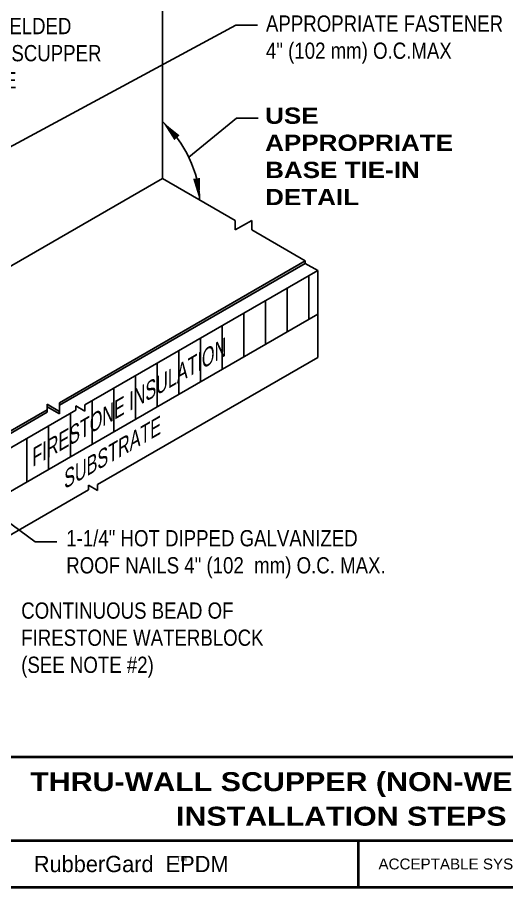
# Model space of a CAD drawing. Header units: inches. Extents: x 255.4 to 275.5, y 56 to 72.7.
# Drawn here: x 261.6 to 267.23, y 57.08 to 67.12 of the extents above; entities that cross this region are included whole.
import ezdxf
from ezdxf.enums import TextEntityAlignment as Align

# ---------------------------------------------------------------- set-up
doc = ezdxf.new("R2010")
doc.units = ezdxf.units.IN
doc.header["$MEASUREMENT"] = 0
doc.layers.get('0').update_dxf_attribs({"linetype": 'CONTINUOUS'})
for name, color, linetype in [('FSBP-ANNO-NOTE', 7, 'CONTINUOUS'), ('FSBP-INSULATION', 7, 'CONTINUOUS'), ('FSBP-MEMBRANE', 7, 'CONTINUOUS'), ('FSBP-SUBSTRATE-GENERIC', 9, 'CONTINUOUS'), ('FSBP-TTLB', 7, 'CONTINUOUS'), ('FSBP-TTLB-TEXT', 7, 'CONTINUOUS')]:
    doc.layers.add(name, color=color, linetype=linetype)
doc.styles.add('FSBP_ARIAL', font='arial.ttf')
doc.styles.add('FSBP_ARIAL_BOLD', font='')
doc.styles.add('FSBP_ARIAL_NAR', font='ARIALN.TTF')
doc.styles.add('FSBP_BANKGOTHIC', font='bgothm.ttf')
doc.styles.get('FSBP_ARIAL_BOLD').set_extended_font_data('Arial Black')
doc.dimstyles.new('FSBP-LEADER', dxfattribs={"dimtxt": 0.1875, "dimasz": 0.25, "dimexe": 0.0625, "dimexo": 0.125, "dimgap": 0.125, "dimtad": 0, "dimtih": 1, "dimtoh": 1, "dimdec": 4, "dimzin": 0, "dimdsep": 46, "dimlunit": 4, "dimtxsty": 'FSBP_ARIAL_NAR', "dimcen": 0.09375, "dimclrd": 256, "dimclre": 256, "dimclrt": 256, "dimadec": 0, "dimazin": 0, "dimtfac": 1, "dimtdec": 4, "dimtofl": 0, "dimtmove": 0, "dimatfit": 3, "dimfxl": 0, "dimtolj": 1, "dimtzin": 0, "dimlwd": -1, "dimlwe": -1, "dimarcsym": 0})

# ---------------------------------------------------------------- blocks, each defined once
blk = doc.blocks.new('TTLB-EPDM_2')
at = {"layer": 'FSBP-TTLB', "const_width": 0.03125}
for points in [[(0, 0), (0, -1.5), (20, -1.5), (20, 0), (0, 0)], [(4.825208527206769, -0.9643749050531198), (15.84028770518938, -0.9643749050531198)]]:
    blk.add_lwpolyline(points, dxfattribs=at)
at = {"layer": 'FSBP-TTLB-TEXT', "const_width": 0.03125}
blk.add_lwpolyline([(10.06152282927678, -0.9643749050531198), (10.06152282927678, -1.5)], dxfattribs=at)
at = {"layer": 'FSBP-TTLB-TEXT', "style": 'FSBP_BANKGOTHIC'}
for s, height, p in [('RubberGard  EPDM', 0.1875, (7.443365678241776, -1.23218745252656)), ('TM', 0.0625, (8.023397742165457, -1.169706269210366))]:
    blk.add_text(s, height=height, dxfattribs=at).set_placement(p, align=Align.MIDDLE_CENTER)
at = {"layer": 'FSBP-TTLB-TEXT', "style": 'FSBP_ARIAL'}
blk.add_text('ACCEPTABLE SYSTEMS:', height=0.125, dxfattribs=at).set_placement((10.29281281591562, -1.23218745252656), align=Align.MIDDLE_LEFT)
at = {"layer": 'FSBP-TTLB-TEXT'}
for tag, height, style, p in [('MAXIMUM_WARRANTY', 0.1875, 'FSBP_ARIAL_BOLD', (18.03987100774941, 0.2240244307510579)), ('ACCPT_SYSTEMS', 0.21875, 'FSBP_ARIAL', (12.49438170418193, -1.23218745252656))]:
    blk.add_attdef(tag, text='', height=height, dxfattribs=dict(at, style=style)).set_placement(p, align=Align.MIDDLE_LEFT)
for tag, height, style, p in [('DETAIL_DESCP_LINE_1', 0.21875, 'FSBP_ARIAL_BOLD', (10.33118450231211, -0.2831249841755152)), ('DETAIL_DESCP_LINE_2', 0.21875, 'FSBP_ARIAL_BOLD', (10.33118450231211, -0.6812499208775904)), ('ISSUE_REV_DATE', 0.21875, 'FSBP_ARIAL', (16.84069633627263, -0.7282559425942452)), ('DETAIL_NUMBER', 0.4375, 'FSBP_ARIAL', (18.91941590748775, -0.8931630692489421))]:
    blk.add_attdef(tag, text='', height=height, dxfattribs=dict(at, style=style)).set_placement(p, align=Align.MIDDLE_CENTER)

msp = doc.modelspace()

# ---------------------------------------------------------------- hatches: boundary and pattern name
at = {"layer": 'FSBP-INSULATION'}
h = msp.add_hatch(dxfattribs=at)
h.set_pattern_fill('LINE', color=256, scale=2, angle=90, style=0)
h.set_pattern_definition([(90, (154.9547797761897, 93.8159888675703), (-0.25, 1.530757942277972e-17), [])])
h.paths.add_polyline_path([(265.0054364090987, 63.67140394625265), (265.0054364090987, 64.17140394625264), (262.3733975694702, 62.65179561367556), (262.3733975694702, 62.58076569203948), (262.2678671326215, 62.6416937181618), (262.2678671326214, 62.59086758755322), (259.9172833063425, 61.23375738269826), (259.9172833063425, 60.73375738269826)])
h.paths.add_polyline_path([(259.552035063992, 61.44463355374032), (259.552035063992, 61.53825898648719), (259.4709530607929, 61.49144627011376), (259.3898710575938, 61.44463355374032), (259.3898710575938, 61.53825898648714), (259.1886535008819, 61.65443199702047), (259.1886535008819, 61.15443199702047), (259.3898710575938, 61.03825898648719), (259.9172833063425, 60.73375738269826), (259.9172833063425, 61.23375738269826)])
h.paths.add_polyline_path([(261.7506013641305, 61.86479343632377), (264.1639612196015, 63.25814739853135), (264.0184440811295, 63.51019047573695), (261.6050842256585, 62.11683651352936)], flags=24)
at = {"layer": 'FSBP-MEMBRANE'}
h = msp.add_hatch(color=256, dxfattribs=at)
h.paths.add_polyline_path([(257.6723487997698, 62.94295830885791), (257.6723487997698, 62.91295830885788), (258.6704588006993, 62.33669923114044), (258.6704588006994, 62.36669923114043)])
h.paths.add_polyline_path([(258.797351730429, 62.32877325497938), (258.7973517304291, 62.35877325497938), (258.6704588006993, 62.28551158784168), (258.6704588006994, 62.25551158784168)])
h.paths.add_polyline_path([(258.797351730429, 62.29343756400274), (258.797351730429, 62.2634375640028), (260.1047091458714, 61.50863440826998), (260.1047091458714, 61.53863440827001)])
h.paths.add_polyline_path([(261.93794502536, 62.56705363678081), (261.9379450253599, 62.59705363678083), (260.1047091458715, 61.53863440827003), (260.1047091458714, 61.50863440827005)])
h.paths.add_polyline_path([(261.9379450253599, 62.65952047289625), (261.9379450253599, 62.6295204728962), (262.0785578042018, 62.54833764718036), (262.0785578042018, 62.57833764718035)])
h.paths.add_polyline_path([(264.9110897497955, 64.28359954377335), (264.9110897497955, 64.31359954377336), (262.0785578042018, 62.67823646249668), (262.0785578042018, 62.64823646249668)])

# ---------------------------------------------------------------- linework, layer by layer
for p, q in [((263.5688232001935, 65.5087274344981), (264.1195454992184, 65.9577542178514)), ((264.1195454992184, 65.9577542178514), (264.3695454992184, 65.9577542178514))]:
    msp.add_line(p, q)
at = {"layer": 'FSBP-ANNO-NOTE'}
for points in [[(263.2664436325566, 65.91876839620261, 0, 0.08203125, 0), (263.4333166224789, 65.73266299151331, 0.08203125, 0.08203125, 0)], [(263.6942025617759, 65.01616968934991, 0, 0.08203125, 0), (263.6602180514818, 65.26381231387205, 0.08203125, 0.08203125, 0)]]:
    msp.add_lwpolyline(points, format="xyseb", dxfattribs=at)
msp.add_ellipse((263.1034870548241, 65.357219446295), major_axis=(-0.417698940717808, 0.7234757875909054), ratio=0.5773502691896466, start_param=3.926990816999106, end_param=5.218299672537628, dxfattribs=at)
at = {"layer": 'FSBP-INSULATION', "linetype": 'Continuous'}
for p, q in [((265.0554273170928, 64.20026621044005), (264.9110897497954, 64.28359954377336)), ((262.3733975694702, 62.65179561367553), (265.0554273170928, 64.20026621044006)), ((265.0554273170928, 64.20026621044002), (265.0554273170928, 63.70026621043999)), ((259.9172833063425, 60.73375738269824), (265.0554273170928, 63.70026621044003)), ((259.9172833063425, 61.23375738269824), (262.2678671326214, 62.59086758755321)), ((262.2678671326215, 62.64169371816179), (262.3733975694702, 62.58076569203946)), ((262.2678671326215, 62.64169371816179), (262.2678671326214, 62.59086758755321)), ((262.3733975694702, 62.58076569203946), (262.3733975694702, 62.65179561367553))]:
    msp.add_line(p, q, dxfattribs=at)
at = {"layer": 'FSBP-MEMBRANE', "linetype": 'Continuous'}
for p, q in [((263.2664436325564, 65.26313642228307), (263.2664436325563, 67.4975223467802)), ((260.7843343221012, 63.83008994373353), (263.2664436325564, 65.26313642228307)), ((264.1030747717063, 64.78010720888244), (263.2664436325564, 65.26313642228307)), ((264.2949771013037, 64.78010720888247), (264.1030747717063, 64.66931234723131)), ((264.1030747717063, 64.66931234723131), (264.1030747717063, 64.78010720888244)), ((264.2949771013037, 64.78010720888247), (264.2949771013037, 64.66931234723121)), ((264.9110897497954, 64.31359954377336), (264.2949771013037, 64.66931234723121)), ((262.0785578042018, 62.67823646249668), (264.9110897497954, 64.31359954377338)), ((262.0785578042018, 62.64823646249668), (264.9110897497954, 64.28359954377335)), ((264.9110897497954, 64.28359954377336), (264.9110897497954, 64.31359954377336)), ((262.0785578042018, 62.54833764718036), (262.0785578042018, 62.67823646249668)), ((260.1047091458714, 61.53863440827003), (261.9379450253599, 62.59705363678081)), ((260.1047091458714, 61.50863440827005), (261.9379450253599, 62.56705363678081)), ((261.9379450253599, 62.65952047289623), (262.0785578042018, 62.57833764718036)), ((261.9379450253599, 62.65952047289623), (261.9379450253599, 62.56705363678081)), ((262.0785578042018, 62.54833764718036), (261.9379450253599, 62.6295204728962))]:
    msp.add_line(p, q, dxfattribs=at)
at = {"layer": 'FSBP-SUBSTRATE-GENERIC'}
msp.add_line((265.0554273170928, 63.20026621044005), (265.0554273170928, 63.70026621043999), dxfattribs=at)
at = {"layer": 'FSBP-SUBSTRATE-GENERIC', "linetype": 'Continuous'}
for p, q in [((262.5189385983135, 61.73582376585632), (265.0554273170928, 63.20026621044006)), ((259.9172833063425, 60.23375738269824), (262.4134081614648, 61.674895739734)), ((262.4134081614648, 61.72572187034261), (262.5189385983135, 61.66479384422028)), ((262.4134081614648, 61.72572187034261), (262.4134081614648, 61.67489573973403)), ((262.5189385983135, 61.66479384422028), (262.5189385983135, 61.73582376585635))]:
    msp.add_line(p, q, dxfattribs=at)

# ---------------------------------------------------------------- block references
ref = msp.add_blockref('TTLB-EPDM_2', (255.4627011304549, 58.59262882976905))
ref.add_attrib('DETAIL_DESCP_LINE_1', 'THRU-WALL SCUPPER (NON-WELDED SLEEVE)', dxfattribs={"layer": 'FSBP-TTLB-TEXT', "height": 0.21875, "style": 'FSBP_ARIAL_BOLD'}).set_placement((265.793885632767, 58.30950384559354), align=Align.MIDDLE_CENTER)
ref.add_attrib('DETAIL_DESCP_LINE_2', 'INSTALLATION STEPS 1 & 2', dxfattribs={"layer": 'FSBP-TTLB-TEXT', "height": 0.21875, "style": 'FSBP_ARIAL_BOLD'}).set_placement((265.793885632767, 57.91137890889146), align=Align.MIDDLE_CENTER)

# ---------------------------------------------------------------- texts
at = {"layer": 'FSBP-ANNO-NOTE', "style": 'FSBP_ARIAL_NAR', "oblique": 30}
msp.add_text('FIRESTONE INSULATION', height=0.1875, rotation=30.00000000000054, dxfattribs=at).set_placement((261.7214806872528, 62.01593548127839), align=Align.MIDDLE_LEFT)
at = {"layer": 'FSBP-ANNO-NOTE', "linetype": 'Continuous', "style": 'FSBP_ARIAL_NAR', "oblique": 30}
msp.add_text('SUBSTRATE', height=0.1875, rotation=30.00000000000054, dxfattribs=at).set_placement((262.0878262750284, 61.75948605787961), align=Align.MIDDLE_LEFT)
at = {"layer": 'FSBP-ANNO-NOTE', "char_height": 0.1875, "attachment_point": 1}
for s, width, heights, insert, style in [('NON-WELDED \\PMETAL SCUPPER\\PSLEEVE', 1.871875600871135, [0.9108138092906335], (260.7499010911888, 67.11366647771865), 'FSBP_ARIAL_NAR'), ('APPROPRIATE FASTENER \\P4" (102 mm) O.C.MAX', 2.753551277142833, [0.5712676053590291], (264.4591597880847, 67.14216226632016), 'FSBP_ARIAL_NAR'), ('USE APPROPRIATE BASE TIE-IN DETAIL', 2.753551277142833, [0.934612177122407], (264.4493169850539, 66.08062976792462), 'FSBP_ARIAL_BOLD'), ('1-1/4" HOT DIPPED GALVANIZED \\PROOF NAILS 4" (102  mm) O.C. MAX.', 3.681172015283664, [0.6188821798368769], (262.157742746047, 61.20967381932678), 'FSBP_ARIAL_NAR'), ('CONTINUOUS BEAD OF FIRESTONE WATERBLOCK \\P(SEE NOTE #2)', 3.014174920055666, [1.116796732987499], (261.6390665950676, 60.37553746995434), 'FSBP_ARIAL_NAR')]:
    msp.add_mtext_dynamic_manual_height_columns(s, width=width, gutter_width=5, heights=heights, dxfattribs=dict(at, insert=insert, style=style))

# ---------------------------------------------------------------- leaders
at = {"layer": 'FSBP-ANNO-NOTE'}
for points in [[(261.2322087281181, 65.47668846873272), (264.1104780913201, 67.03192289816784), (264.3604780913201, 67.03192289816784)], [(259.8685614179233, 62.48231591017405), (261.8001090700802, 61.07550658427388), (262.0501090700802, 61.07550658427388)]]:
    msp.add_leader(points, dimstyle='FSBP-LEADER', dxfattribs=at)

doc.saveas('drawing.dxf')
